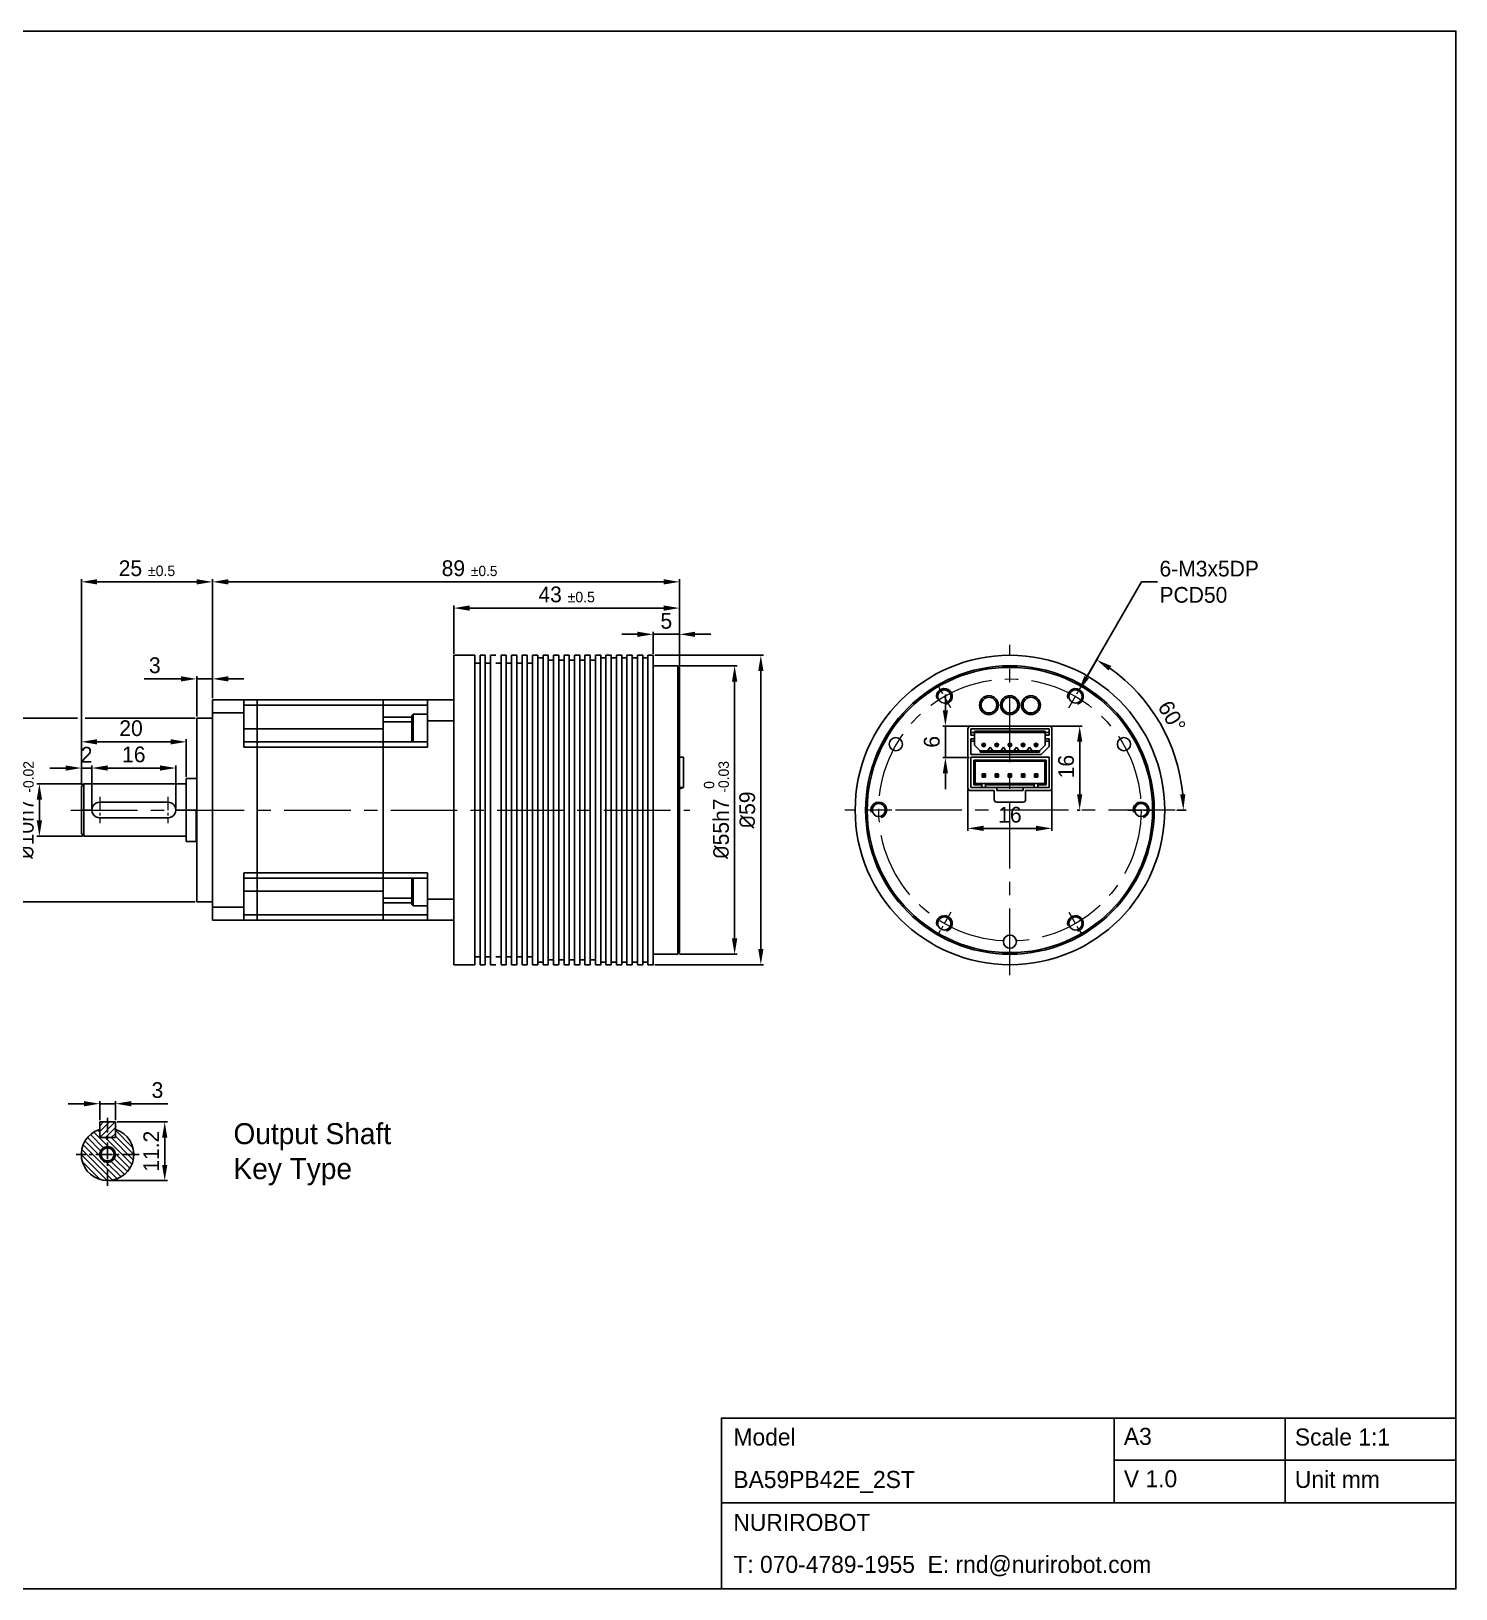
# Model space of a CAD drawing. Header units: millimetres. Extents: x 0 to 420, y 0 to 297.
# Drawn here: x 148.4 to 420, y 0 to 297 of the extents above; entities that cross this region are included whole.
import ezdxf

# ---------------------------------------------------------------- set-up
doc = ezdxf.new("R2010")
doc.units = ezdxf.units.MM
doc.header["$PDSIZE"] = -1
doc.linetypes.add('CENTERX2', pattern=[20.32, 12.7, -2.54, 2.54, -2.54])
doc.layers.add('중심선', color=1, linetype='CENTERX2')
doc.layers.add('치수선', color=3, linetype='Continuous')
doc.styles.add('누리로봇 문자스타일_20230829', font='GOTHIC.TTF')
doc.dimstyles.new('A4기본 치수스타일', dxfattribs={"dimtxt": 3, "dimasz": 2.5, "dimexe": 0.5, "dimexo": 0.3, "dimgap": 1, "dimtad": 1, "dimtoh": 1, "dimdec": 1, "dimzin": 12, "dimdsep": 46, "dimtxsty": '누리로봇 문자스타일_20230829', "dimcen": 0.09, "dimclrd": 3, "dimclre": 3, "dimclrt": 3, "dimadec": 0, "dimazin": 3, "dimtm": 1e-09, "dimtfac": 1, "dimtdec": 1, "dimtofl": 0, "dimtmove": 0, "dimatfit": 3, "dimfxl": 1, "dimfrac": 2, "dimarcsym": 0})
doc.dimstyles.new('A4지시선 치수스타일', dxfattribs={"dimtxt": 3, "dimasz": 2.5, "dimexe": 0.5, "dimexo": 0.3, "dimgap": 0.396875, "dimtad": 0, "dimtih": 1, "dimtoh": 1, "dimdec": 1, "dimzin": 12, "dimdsep": 46, "dimtxsty": '누리로봇 문자스타일_20230829', "dimcen": 0.09, "dimclrd": 3, "dimclre": 3, "dimclrt": 3, "dimadec": 0, "dimazin": 3, "dimtm": 1e-09, "dimtfac": 1, "dimtdec": 1, "dimtofl": 0, "dimtmove": 0, "dimatfit": 3, "dimfxl": 1, "dimfrac": 2, "dimarcsym": 0})
doc.dimstyles.new('A4치수선 초과 치수스타일', dxfattribs={"dimtxt": 3, "dimasz": 2.5, "dimexe": 0.5, "dimexo": 0.3, "dimgap": 1, "dimtad": 1, "dimdec": 1, "dimzin": 12, "dimdsep": 46, "dimtxsty": '누리로봇 문자스타일_20230829', "dimcen": 0.09, "dimclrd": 3, "dimclre": 3, "dimclrt": 3, "dimadec": 0, "dimazin": 3, "dimtm": 1e-09, "dimtfac": 1, "dimtdec": 1, "dimtofl": 0, "dimtmove": 0, "dimatfit": 3, "dimfxl": 1, "dimfrac": 2, "dimarcsym": 0})

# ---------------------------------------------------------------- blocks, each defined once
blk = doc.blocks.new('*D40')
at = {"layer": 'Defpoints', "color": 0}
for p in [(164.5, 89.03), (173.89, 89.03), (163, 77.83)]:
    blk.add_point(p, dxfattribs=at)
at = {"layer": '치수선', "color": 3, "lineweight": -2}
for p, q in [((164.8, 89.03), (174.39, 89.03)), ((173.89, 80.83), (173.89, 86.03)), ((163.3, 77.83), (174.39, 77.83))]:
    blk.add_line(p, q, dxfattribs=at)
at = {"layer": '치수선', "color": 3}
for points in [[(173.39, 86.03), (174.39, 86.03), (173.89, 89.03)], [(173.39, 80.83), (174.39, 80.83), (173.89, 77.83)]]:
    blk.add_solid(points, dxfattribs=at)
at = {"layer": '치수선', "color": 3, "insert": (171.32, 83.43), "char_height": 3, "attachment_point": 5, "rotation": 90, "style": '누리로봇 문자스타일_20230829'}
blk.add_mtext('11.2', dxfattribs=at)
blk = doc.blocks.new('*D41')
at = {"layer": 'Defpoints', "color": 0}
for p in [(164.5, 92.5), (161.5, 89.03), (164.5, 89.03)]:
    blk.add_point(p, dxfattribs=at)
at = {"layer": '치수선', "color": 3, "lineweight": -2}
for p, q in [((158.5, 92.5), (155.5, 92.5)), ((161.5, 89.33), (161.5, 93)), ((161.5, 92.5), (164.5, 92.5)), ((164.5, 89.33), (164.5, 93)), ((167.5, 92.5), (174.51, 92.5))]:
    blk.add_line(p, q, dxfattribs=at)
at = {"layer": '치수선', "color": 3}
for points in [[(158.5, 93), (158.5, 92), (161.5, 92.5)], [(167.5, 93), (167.5, 92), (164.5, 92.5)]]:
    blk.add_solid(points, dxfattribs=at)
at = {"layer": '치수선', "color": 3, "insert": (172.5, 95.08), "char_height": 3, "attachment_point": 5, "style": '누리로봇 문자스타일_20230829'}
blk.add_mtext('3', dxfattribs=at)
blk = doc.blocks.new('*D59')
at = {"layer": 'Defpoints', "color": 0}
for p in [(342.5, 164.5), (348.3, 164.5), (348.7, 148.5)]:
    blk.add_point(p, dxfattribs=at)
at = {"layer": '치수선', "color": 3, "lineweight": -2}
for p, q in [((342.8, 164.5), (348.8, 164.5)), ((348.3, 151.5), (348.3, 161.5)), ((348.4, 148.5), (347.8, 148.5))]:
    blk.add_line(p, q, dxfattribs=at)
at = {"layer": '치수선', "color": 3}
for points in [[(347.8, 161.5), (348.8, 161.5), (348.3, 164.5)], [(347.8, 151.5), (348.8, 151.5), (348.3, 148.5)]]:
    blk.add_solid(points, dxfattribs=at)
at = {"layer": '치수선', "color": 3, "insert": (345.72, 156.78), "char_height": 3, "attachment_point": 5, "rotation": 90, "style": '누리로봇 문자스타일_20230829'}
blk.add_mtext('16', dxfattribs=at)
blk = doc.blocks.new('*D60')
at = {"layer": 'Defpoints', "color": 0}
for p in [(327.5, 164.5), (322.7, 158.5), (327.5, 158.5)]:
    blk.add_point(p, dxfattribs=at)
at = {"layer": '치수선', "color": 3, "lineweight": -2}
for p, q in [((322.7, 167.5), (322.7, 170.5)), ((327.2, 164.5), (322.2, 164.5)), ((322.7, 164.5), (322.7, 158.5)), ((327.2, 158.5), (322.2, 158.5)), ((322.7, 155.5), (322.7, 152.5))]:
    blk.add_line(p, q, dxfattribs=at)
at = {"layer": '치수선', "color": 3}
for points in [[(322.2, 167.5), (323.2, 167.5), (322.7, 164.5)], [(322.2, 155.5), (323.2, 155.5), (322.7, 158.5)]]:
    blk.add_solid(points, dxfattribs=at)
at = {"layer": '치수선', "color": 3, "insert": (320.12, 161.5), "char_height": 3, "attachment_point": 5, "rotation": 90, "style": '누리로봇 문자스타일_20230829'}
blk.add_mtext('6', dxfattribs=at)
blk = doc.blocks.new('*D61')
at = {"layer": 'Defpoints', "color": 0}
for p in [(327, 152.7), (343, 152.7), (343, 145)]:
    blk.add_point(p, dxfattribs=at)
at = {"layer": '치수선', "color": 3, "lineweight": -2}
for p, q in [((327, 152.4), (327, 144.5)), ((343, 152.4), (343, 144.5)), ((330, 145), (340, 145))]:
    blk.add_line(p, q, dxfattribs=at)
at = {"layer": '치수선', "color": 3}
for points in [[(330, 145.5), (330, 144.5), (327, 145)], [(340, 145.5), (340, 144.5), (343, 145)]]:
    blk.add_solid(points, dxfattribs=at)
at = {"layer": '치수선', "color": 3, "insert": (335, 147.58), "char_height": 3, "attachment_point": 5, "style": '누리로봇 문자스타일_20230829'}
blk.add_mtext('16', dxfattribs=at)
blk = doc.blocks.new('*U57')
at = {"color": 1, "linetype": 'CENTERX2', "lineweight": 18, "ltscale": 0.2}
blk.add_line((-2.5, 0), (2.5, 0), dxfattribs=at)
blk = doc.blocks.new('*U58')
at = {"color": 0, "linetype": 'ByBlock', "lineweight": -2}
for p, rotation in [((235.99, 139.54), 120), ((260.99, 139.54), 60.00000000000001), ((223.49, 117.89), 180), ((235.99, 96.24), 240), ((260.99, 96.24), 300)]:
    blk.add_blockref('*U57', p, dxfattribs=dict(at, rotation=rotation))
blk.add_blockref('*U57', (273.49, 117.89), dxfattribs=at)
blk = doc.blocks.new('*D62')
at = {"color": 3, "ltscale": 0.5}
for p, q in [((348.9, 172.58), (351.79, 177.57)), ((366.8, 148.5), (368.57, 148.5))]:
    blk.add_line(p, q, dxfattribs=at)
blk.add_arc((335, 148.5), 33.07, 5.1991, 54.8009, dxfattribs=at)
for points in [[(353.79, 175.1), (354.33, 175.95), (351.54, 177.14)], [(368.44, 151.52), (367.44, 151.47), (368.07, 148.5)]]:
    blk.add_solid(points, dxfattribs=at)
at = {"layer": 'Defpoints', "color": 0, "ltscale": 0.5}
for p in [(348.75, 172.32), (346.25, 167.99), (366.08, 159.81), (303.5, 148.5), (366.5, 148.5)]:
    blk.add_point(p, dxfattribs=at)
at = {"color": 3, "ltscale": 0.5, "insert": (365.87, 166.32), "char_height": 3, "attachment_point": 5, "rotation": 300, "style": '누리로봇 문자스타일_20230829'}
blk.add_mtext('60°', dxfattribs=at)
blk = doc.blocks.new('*D63')
at = {"color": 3, "linetype": 'Continuous', "lineweight": -2}
for p, q in [((360.11, 192), (349.62, 173.83)), ((363.11, 192), (360.11, 192)), ((347.41, 170.15), (347.59, 170.15)), ((347.5, 170.06), (347.5, 170.24))]:
    blk.add_line(p, q, dxfattribs=at)
at = {"color": 3, "linetype": 'Continuous'}
blk.add_solid([(349.19, 174.08), (350.06, 173.58), (348.12, 171.23)], dxfattribs=at)
at = {"layer": 'Defpoints', "color": 0, "linetype": 'Continuous'}
for p in [(348.12, 171.23), (346.87, 169.07)]:
    blk.add_point(p, dxfattribs=at)
at = {"color": 3, "linetype": 'Continuous', "lineweight": 18, "insert": (363.51, 192), "char_height": 3, "attachment_point": 4, "style": '누리로봇 문자스타일_20230829'}
blk.add_mtext('6-M3x5DP\\PPCD50', dxfattribs=at)
blk = doc.blocks.new('*D76')
at = {"layer": 'Defpoints', "color": 0}
for p in [(271.7, 176), (271.7, 121), (282.52, 121)]:
    blk.add_point(p, dxfattribs=at)
at = {"layer": '치수선', "color": 3, "lineweight": -2}
for p, q in [((272, 176), (283.02, 176)), ((282.52, 173), (282.52, 124)), ((272, 121), (283.02, 121))]:
    blk.add_line(p, q, dxfattribs=at)
at = {"layer": '치수선', "color": 3}
for points in [[(282.02, 173), (283.02, 173), (282.52, 176)], [(282.02, 124), (283.02, 124), (282.52, 121)]]:
    blk.add_solid(points, dxfattribs=at)
at = {"layer": '치수선', "color": 3, "insert": (279.07, 148.5), "char_height": 3, "attachment_point": 5, "rotation": 90, "style": '누리로봇 문자스타일_20230829'}
blk.add_mtext('{\\fISOCPEUR|b0|i0|c0|p34;%%C}55h7 {\\H0.66x;\\S 0^ -0.03;}', dxfattribs=at)
blk = doc.blocks.new('*D77')
at = {"layer": 'Defpoints', "color": 0}
for p in [(272, 187), (229, 178), (272, 176)]:
    blk.add_point(p, dxfattribs=at)
at = {"layer": '치수선', "color": 3, "lineweight": -2}
for p, q in [((229, 178.3), (229, 187.5)), ((272, 176.3), (272, 187.5)), ((232, 187), (269, 187))]:
    blk.add_line(p, q, dxfattribs=at)
at = {"layer": '치수선', "color": 3}
for points in [[(232, 187.5), (232, 186.5), (229, 187)], [(269, 187.5), (269, 186.5), (272, 187)]]:
    blk.add_solid(points, dxfattribs=at)
at = {"layer": '치수선', "color": 3, "insert": (250.5, 189.58), "char_height": 3, "attachment_point": 5, "style": '누리로봇 문자스타일_20230829'}
blk.add_mtext('43 {\\H0.66667x;%%P0.5}', dxfattribs=at)
blk = doc.blocks.new('*D78')
at = {"layer": 'Defpoints', "color": 0}
for p in [(272, 182), (267, 178), (272, 176)]:
    blk.add_point(p, dxfattribs=at)
at = {"layer": '치수선', "color": 3, "lineweight": -2}
for p, q in [((264, 182), (261, 182)), ((267, 178.3), (267, 182.5)), ((267, 182), (272, 182)), ((272, 176.3), (272, 182.5)), ((275, 182), (278, 182))]:
    blk.add_line(p, q, dxfattribs=at)
at = {"layer": '치수선', "color": 3}
for points in [[(264, 182.5), (264, 181.5), (267, 182)], [(275, 182.5), (275, 181.5), (272, 182)]]:
    blk.add_solid(points, dxfattribs=at)
at = {"layer": '치수선', "color": 3, "insert": (269.5, 184.54), "char_height": 3, "attachment_point": 5, "style": '누리로봇 문자스타일_20230829'}
blk.add_mtext('5', dxfattribs=at)
blk = doc.blocks.new('*D79')
at = {"layer": 'Defpoints', "color": 0}
for p in [(267, 178), (287.52, 178), (267, 119)]:
    blk.add_point(p, dxfattribs=at)
at = {"layer": '치수선', "color": 3, "lineweight": -2}
for p, q in [((267.3, 178), (288.02, 178)), ((287.52, 122), (287.52, 175)), ((267.3, 119), (288.02, 119))]:
    blk.add_line(p, q, dxfattribs=at)
at = {"layer": '치수선', "color": 3}
for points in [[(287.02, 175), (288.02, 175), (287.52, 178)], [(287.02, 122), (288.02, 122), (287.52, 119)]]:
    blk.add_solid(points, dxfattribs=at)
at = {"layer": '치수선', "color": 3, "insert": (284.94, 148.5), "char_height": 3, "attachment_point": 5, "rotation": 90, "style": '누리로봇 문자스타일_20230829'}
blk.add_mtext('{\\fISOCPEUR|b0|i0|c0|p34;%%C}59', dxfattribs=at)
blk = doc.blocks.new('*D80')
at = {"layer": 'Defpoints', "color": 0}
for p in [(183, 192), (272, 175.7), (183, 169.5)]:
    blk.add_point(p, dxfattribs=at)
at = {"layer": '치수선', "color": 3, "lineweight": -2}
for p, q in [((183, 169.8), (183, 192.5)), ((269, 192), (186, 192)), ((272, 176), (272, 192.5))]:
    blk.add_line(p, q, dxfattribs=at)
at = {"layer": '치수선', "color": 3}
for points in [[(186, 192.5), (186, 191.5), (183, 192)], [(269, 192.5), (269, 191.5), (272, 192)]]:
    blk.add_solid(points, dxfattribs=at)
at = {"layer": '치수선', "color": 3, "insert": (232, 194.58), "char_height": 3, "attachment_point": 5, "style": '누리로봇 문자스타일_20230829'}
blk.add_mtext('89 {\\H0.65x;%%P0.5}', dxfattribs=at)
blk = doc.blocks.new('*D81')
at = {"layer": 'Defpoints', "color": 0}
for p in [(158.5, 153.5), (150, 143.5), (158.5, 143.5)]:
    blk.add_point(p, dxfattribs=at)
at = {"layer": '치수선', "color": 3, "lineweight": -2}
for p, q in [((158.2, 153.5), (149.5, 153.5)), ((150, 150.5), (150, 146.5)), ((158.2, 143.5), (149.5, 143.5))]:
    blk.add_line(p, q, dxfattribs=at)
at = {"layer": '치수선', "color": 3}
for points in [[(149.5, 150.5), (150.5, 150.5), (150, 153.5)], [(149.5, 146.5), (150.5, 146.5), (150, 143.5)]]:
    blk.add_solid(points, dxfattribs=at)
at = {"layer": '치수선', "color": 3, "insert": (146.55, 148.5), "char_height": 3, "attachment_point": 5, "rotation": 90, "style": '누리로봇 문자스타일_20230829'}
blk.add_mtext('{\\fISOCPEUR|b0|i0|c0|p34;%%C}10h7 {\\H0.66x;\\S 0^ -0.02;}', dxfattribs=at)
blk = doc.blocks.new('*D84')
at = {"layer": 'Defpoints', "color": 0}
for p in [(142, 166), (180, 166), (180, 131)]:
    blk.add_point(p, dxfattribs=at)
at = {"layer": '치수선', "color": 3, "lineweight": -2}
for p, q in [((157.25, 166), (141.5, 166)), ((179.7, 166), (158.75, 166)), ((142, 134), (142, 163)), ((179.7, 131), (141.5, 131))]:
    blk.add_line(p, q, dxfattribs=at)
at = {"layer": '치수선', "color": 3}
for points in [[(141.5, 163), (142.5, 163), (142, 166)], [(141.5, 134), (142.5, 134), (142, 131)]]:
    blk.add_solid(points, dxfattribs=at)
at = {"layer": '치수선', "color": 3, "insert": (138.55, 147.5), "char_height": 3, "width": 29.0707, "attachment_point": 5, "rotation": 90, "style": '누리로봇 문자스타일_20230829'}
blk.add_mtext('{\\fISOCPEUR|b0|i0|c0|p34;%%C}35h7 {\\H0.66x;\\S 0^ -0.02;}', dxfattribs=at)
blk = doc.blocks.new('*D85')
at = {"layer": 'Defpoints', "color": 0}
for p in [(183, 192), (183, 192), (158, 153)]:
    blk.add_point(p, dxfattribs=at)
at = {"layer": '치수선', "color": 3, "lineweight": -2}
for p, q in [((158, 153.3), (158, 192.5)), ((161, 192), (180, 192)), ((183, 192.3), (183, 192.5))]:
    blk.add_line(p, q, dxfattribs=at)
at = {"layer": '치수선', "color": 3}
for points in [[(161, 192.5), (161, 191.5), (158, 192)], [(180, 192.5), (180, 191.5), (183, 192)]]:
    blk.add_solid(points, dxfattribs=at)
at = {"layer": '치수선', "color": 3, "insert": (170.5, 194.58), "char_height": 3, "attachment_point": 5, "style": '누리로봇 문자스타일_20230829'}
blk.add_mtext('25 {\\H0.66667x;%%P0.5}', dxfattribs=at)
blk = doc.blocks.new('*D86')
at = {"layer": 'Defpoints', "color": 0}
for p in [(183, 173.5), (183, 169.5), (180, 166)]:
    blk.add_point(p, dxfattribs=at)
at = {"layer": '치수선', "color": 3, "lineweight": -2}
for p, q in [((177, 173.5), (169.99, 173.5)), ((180, 166.3), (180, 174)), ((183, 173.5), (180, 173.5)), ((183, 169.8), (183, 174)), ((186, 173.5), (189, 173.5))]:
    blk.add_line(p, q, dxfattribs=at)
at = {"layer": '치수선', "color": 3}
for points in [[(177, 174), (177, 173), (180, 173.5)], [(186, 174), (186, 173), (183, 173.5)]]:
    blk.add_solid(points, dxfattribs=at)
at = {"layer": '치수선', "color": 3, "insert": (172, 176.08), "char_height": 3, "attachment_point": 5, "style": '누리로봇 문자스타일_20230829'}
blk.add_mtext('3', dxfattribs=at)
blk = doc.blocks.new('*D87')
at = {"layer": 'Defpoints', "color": 0}
for p in [(178, 161.5), (178, 154.5), (158, 153)]:
    blk.add_point(p, dxfattribs=at)
at = {"layer": '치수선', "color": 3, "lineweight": -2}
for p, q in [((158, 153.3), (158, 162)), ((161, 161.5), (175, 161.5)), ((178, 154.8), (178, 162))]:
    blk.add_line(p, q, dxfattribs=at)
at = {"layer": '치수선', "color": 3}
for points in [[(161, 162), (161, 161), (158, 161.5)], [(175, 162), (175, 161), (178, 161.5)]]:
    blk.add_solid(points, dxfattribs=at)
at = {"layer": '치수선', "color": 3, "insert": (167.47, 164.08), "char_height": 3, "attachment_point": 5, "style": '누리로봇 문자스타일_20230829'}
blk.add_mtext('20', dxfattribs=at)
blk = doc.blocks.new('*D82')
at = {"layer": 'Defpoints', "color": 0}
for p in [(176, 156.5), (160, 148.5), (176, 148.5)]:
    blk.add_point(p, dxfattribs=at)
at = {"layer": '치수선', "color": 3, "lineweight": -2}
for p, q in [((160, 148.8), (160, 157)), ((163, 156.5), (173, 156.5)), ((176, 148.8), (176, 157))]:
    blk.add_line(p, q, dxfattribs=at)
at = {"layer": '치수선', "color": 3}
for points in [[(163, 157), (163, 156), (160, 156.5)], [(173, 157), (173, 156), (176, 156.5)]]:
    blk.add_solid(points, dxfattribs=at)
at = {"layer": '치수선', "color": 3, "insert": (168, 159.08), "char_height": 3, "attachment_point": 5, "style": '누리로봇 문자스타일_20230829'}
blk.add_mtext('16', dxfattribs=at)
blk = doc.blocks.new('*D83')
at = {"layer": 'Defpoints', "color": 0}
for p in [(158, 156.5), (160, 156.5), (160, 148.5)]:
    blk.add_point(p, dxfattribs=at)
at = {"layer": '치수선', "color": 3, "lineweight": -2}
for p, q in [((155, 156.5), (152, 156.5)), ((158, 156.8), (158, 157)), ((158, 156.5), (160, 156.5)), ((160, 148.8), (160, 157)), ((163, 156.5), (166, 156.5))]:
    blk.add_line(p, q, dxfattribs=at)
at = {"layer": '치수선', "color": 3}
for points in [[(155, 157), (155, 156), (158, 156.5)], [(163, 157), (163, 156), (160, 156.5)]]:
    blk.add_solid(points, dxfattribs=at)
at = {"layer": '치수선', "color": 3, "insert": (159, 159.04), "char_height": 3, "attachment_point": 5, "style": '누리로봇 문자스타일_20230829'}
blk.add_mtext('2', dxfattribs=at)

msp = doc.modelspace()

# ---------------------------------------------------------------- hatches: boundary and pattern name
at = {"ltscale": 0.5}
h = msp.add_hatch(dxfattribs=at)
h.set_pattern_fill('ANSI31', color=256, scale=0.25, angle=90)
h.set_pattern_definition([(135, (-66.4269, -92.47155), (-0.561266, -0.561266), [])])
edge = h.paths.add_edge_path()
edge.add_line((168, 82.83), (164.5, 82.83))
edge.add_arc((163, 82.83), 1.5, 270, 360, ccw=False)
edge.add_line((163, 81.33), (163, 77.83))
edge.add_arc((163, 82.83), 5, 270, 360)
edge = h.paths.add_edge_path()
edge.add_arc((163, 82.83), 1.5, 180, 270, ccw=False)
edge.add_line((161.5, 82.83), (158, 82.83))
edge.add_arc((163, 82.83), 5, 180, 270)
edge.add_line((163, 77.83), (163, 81.33))
edge = h.paths.add_edge_path()
edge.add_line((163, 86.03), (161.5, 86.03))
edge.add_line((161.5, 86.03), (161.5, 87.6))
edge.add_arc((163, 82.83), 5, 107.4576, 180)
edge.add_line((158, 82.83), (161.5, 82.83))
edge.add_arc((163, 82.83), 1.5, 90, 180, ccw=False)
edge.add_line((163, 84.33), (163, 86.03))
edge = h.paths.add_edge_path()
edge.add_line((164.5, 87.6), (164.5, 86.03))
edge.add_line((164.5, 86.03), (163, 86.03))
edge.add_line((163, 86.03), (163, 84.33))
edge.add_arc((163, 82.83), 1.5, 0, 90, ccw=False)
edge.add_line((164.5, 82.83), (168, 82.83))
edge.add_arc((163, 82.83), 5, 0, 72.5424)
h = msp.add_hatch(dxfattribs=at)
h.set_pattern_fill('ANSI31', color=256, scale=0.25)
h.set_pattern_definition([(45, (-66.4269, -92.47155), (-0.561266, 0.561266), [])])
h.paths.add_polyline_path([(163, 89.03), (161.5, 89.03), (161.5, 87.6, -0.076321), (163, 87.83)])
h.paths.add_polyline_path([(163, 87.83, 0.076321), (161.5, 87.6), (161.5, 86.03), (163, 86.03)])
h.paths.add_polyline_path([(164.5, 87.6, 0.076321), (163, 87.83), (163, 86.03), (164.5, 86.03)])
h.paths.add_polyline_path([(164.5, 89.03), (163, 89.03), (163, 87.83, -0.076321), (164.5, 87.6)])

# ---------------------------------------------------------------- linework, layer by layer
at = {"color": 1, "linetype": 'CENTERX2', "lineweight": 18}
for p, q in [((335, 117), (335, 180)), ((156, 148.5), (274, 148.5)), ((366.5, 148.5), (303.5, 148.5))]:
    msp.add_line(p, q, dxfattribs=at)
at = {"color": 7, "linetype": 'Continuous', "lineweight": 25}
for p, q in [((233, 178), (229, 178)), ((229, 178), (229, 119)), ((233, 178), (233, 119)), ((234, 176.5), (233, 176.5)), ((235, 178), (234, 178)), ((234, 178), (234, 119)), ((235, 178), (235, 119)), ((236, 176.5), (235, 176.5)), ((237, 178), (236, 178)), ((236, 178), (236, 119)), ((238, 176.5), (237, 176.5)), ((239, 178), (238, 178)), ((238, 178), (238, 119)), ((239, 178), (239, 119)), ((240, 176.5), (239, 176.5)), ((241, 178), (240, 178)), ((240, 178), (240, 119)), ((241, 178), (241, 119)), ((242, 176.5), (241, 176.5)), ((243, 178), (242, 178)), ((242, 178), (242, 119)), ((243, 178), (243, 119)), ((244, 176.5), (243, 176.5)), ((245, 178), (244, 178)), ((244, 119), (244, 178)), ((245, 119), (245, 178)), ((246, 177.5), (245, 177.5)), ((247, 178), (246, 178)), ((246, 119), (246, 178)), ((247, 119), (247, 178)), ((248, 177.05), (247, 177.05)), ((249, 178), (248, 178)), ((248, 119), (248, 178)), ((249, 119), (249, 178)), ((250, 177.05), (249, 177.05)), ((251, 178), (250, 178)), ((250, 119), (250, 178)), ((251, 119), (251, 178)), ((252, 177.05), (251, 177.05)), ((253, 178), (252, 178)), ((252, 119), (252, 178)), ((253, 119), (253, 178)), ((254, 177.05), (253, 177.05)), ((255, 178), (254, 178)), ((254, 119), (254, 178)), ((255, 119), (255, 178)), ((256, 177.05), (255, 177.05)), ((257, 178), (256, 178)), ((256, 119), (256, 178)), ((257, 119), (257, 178)), ((258, 177.5), (257, 177.5)), ((259, 178), (258, 178)), ((258, 178), (258, 119)), ((259, 178), (259, 119)), ((260, 177.5), (259, 177.5)), ((261, 178), (260, 178)), ((260, 178), (260, 119)), ((261, 178), (261, 119)), ((262, 177.5), (261, 177.5)), ((263, 178), (262, 178)), ((262, 178), (262, 119)), ((263, 178), (263, 119)), ((264, 177.5), (263, 177.5)), ((265, 178), (264, 178)), ((264, 178), (264, 119)), ((265, 178), (265, 119)), ((266, 177.5), (265, 177.5)), ((267, 178), (266, 178)), ((266, 178), (266, 119)), ((267, 178), (267, 119)), ((271.7, 176), (267, 176)), ((272, 175.7), (271.7, 176)), ((271.7, 121), (271.7, 176)), ((272, 175.7), (272, 121.3)), ((189, 169.5), (183, 169.5)), ((183, 169.5), (183, 127.5)), ((189, 169.5), (189, 160.5)), ((224, 169.5), (189, 169.5)), ((191.5, 135.5), (191.5, 169.5)), ((215.5, 135.5), (215.5, 169.5)), ((229, 169.5), (224, 169.5)), ((224, 169.5), (224, 160.5)), ((189, 167.02), (183, 167.02)), ((224, 168.5), (189, 168.5)), ((221.25, 166.75), (221, 166.5)), ((221, 161.5), (221, 166.5)), ((224, 166.75), (221.25, 166.75)), ((221.25, 166.75), (221.25, 161.5)), ((180, 166), (183, 166)), ((180, 131), (180, 166)), ((215.5, 164), (189, 164)), ((221, 165.44), (220.99, 165.45)), ((229, 165.47), (224, 165.47)), ((327, 164), (327, 152.7)), ((342.5, 164.5), (327.5, 164.5)), ((342.45, 163.98), (327.55, 163.98)), ((327.55, 163.98), (327.55, 163.26)), ((341.75, 163.53), (328.25, 163.53)), ((328.25, 163.53), (328.25, 163.26)), ((341.75, 163.26), (341.75, 163.53)), ((342.45, 163.26), (342.45, 163.98)), ((343, 152.7), (343, 164)), ((224, 161.5), (189, 161.5)), ((224, 160.5), (189, 160.5)), ((220.99, 162.55), (221, 162.56)), ((327.55, 163.26), (328.25, 163.26)), ((327.55, 163.26), (327.55, 162.79)), ((327.55, 162.79), (328.25, 162.79)), ((327.55, 162.09), (327.55, 161.61)), ((327.55, 162.09), (328.25, 162.09)), ((327.55, 161.61), (327.55, 159.08)), ((327.55, 161.61), (328.25, 161.61)), ((341.75, 163.28), (328.25, 163.28)), ((328.25, 163.26), (328.25, 162.79)), ((328.25, 162.79), (328.25, 162.09)), ((328.25, 162.09), (328.25, 161.61)), ((328.25, 161.61), (328.25, 160.87)), ((328.25, 160.87), (329.34, 159.78)), ((331.25, 160.48), (330.75, 159.78)), ((331.75, 159.78), (331.25, 160.48)), ((333.75, 160.48), (333.25, 159.78)), ((334.25, 159.78), (333.75, 160.48)), ((336.25, 160.48), (335.75, 159.78)), ((336.75, 159.78), (336.25, 160.48)), ((338.75, 160.48), (338.25, 159.78)), ((339.25, 159.78), (338.75, 160.48)), ((340.66, 159.78), (341.75, 160.87)), ((340.95, 159.08), (342.45, 160.58)), ((342.45, 163.26), (341.75, 163.26)), ((341.75, 163.26), (341.75, 162.79)), ((342.45, 162.79), (341.75, 162.79)), ((341.75, 162.79), (341.75, 162.09)), ((341.75, 162.09), (341.75, 161.61)), ((342.45, 162.09), (341.75, 162.09)), ((341.75, 160.87), (341.75, 161.61)), ((342.45, 161.61), (341.75, 161.61)), ((342.45, 163.26), (342.45, 162.79)), ((342.45, 162.09), (342.45, 161.61)), ((342.45, 160.58), (342.45, 161.61)), ((272, 158.58), (272.8, 158.58)), ((272.8, 158.58), (272.8, 152.78)), ((327.55, 159.08), (340.95, 159.08)), ((327.55, 158.58), (327.55, 152.78)), ((342.45, 158.58), (327.55, 158.58)), ((328.1, 158.03), (341.9, 158.03)), ((328.1, 153.33), (328.1, 158.03)), ((328.35, 157.78), (328.1, 158.03)), ((328.35, 157.78), (341.65, 157.78)), ((328.35, 153.58), (328.35, 157.78)), ((329.34, 159.78), (330.75, 159.78)), ((329.34, 159.53), (329.34, 159.78)), ((340.66, 159.53), (329.34, 159.53)), ((331.75, 159.78), (330.75, 159.78)), ((331.75, 159.78), (333.25, 159.78)), ((334.25, 159.78), (333.25, 159.78)), ((334.25, 159.78), (335.75, 159.78)), ((336.75, 159.78), (335.75, 159.78)), ((336.75, 159.78), (338.25, 159.78)), ((339.25, 159.78), (338.25, 159.78)), ((339.25, 159.78), (340.66, 159.78)), ((340.66, 159.78), (340.66, 159.53)), ((341.65, 157.78), (341.9, 158.03)), ((341.65, 157.78), (341.65, 153.58)), ((341.9, 158.03), (341.9, 153.33)), ((342.45, 152.78), (342.45, 158.58)), ((179.9, 154.5), (178, 154.5)), ((178, 142.5), (178, 154.5)), ((329.68, 154.76), (329.68, 155.4)), ((329.68, 155.4), (329.88, 155.2)), ((329.68, 155.4), (330.32, 155.4)), ((329.88, 154.96), (329.68, 154.76)), ((330.32, 154.76), (329.68, 154.76)), ((329.88, 155.2), (329.88, 154.96)), ((330.12, 155.2), (329.88, 155.2)), ((329.88, 154.96), (330.12, 154.96)), ((330.32, 155.4), (330.12, 155.2)), ((330.12, 154.96), (330.12, 155.2)), ((330.12, 154.96), (330.32, 154.76)), ((330.32, 155.4), (330.32, 154.76)), ((332.18, 154.76), (332.18, 155.4)), ((332.18, 155.4), (332.38, 155.2)), ((332.18, 155.4), (332.82, 155.4)), ((332.38, 154.96), (332.18, 154.76)), ((332.82, 154.76), (332.18, 154.76)), ((332.38, 155.2), (332.38, 154.96)), ((332.62, 155.2), (332.38, 155.2)), ((332.38, 154.96), (332.62, 154.96)), ((332.82, 155.4), (332.62, 155.2)), ((332.62, 154.96), (332.62, 155.2)), ((332.62, 154.96), (332.82, 154.76)), ((332.82, 155.4), (332.82, 154.76)), ((334.68, 154.76), (334.68, 155.4)), ((334.68, 155.4), (334.88, 155.2)), ((334.68, 155.4), (335.32, 155.4)), ((334.88, 154.96), (334.68, 154.76)), ((335.32, 154.76), (334.68, 154.76)), ((334.88, 155.2), (334.88, 154.96)), ((335.12, 155.2), (334.88, 155.2)), ((334.88, 154.96), (335.12, 154.96)), ((335.32, 155.4), (335.12, 155.2)), ((335.12, 154.96), (335.12, 155.2)), ((335.12, 154.96), (335.32, 154.76)), ((335.32, 155.4), (335.32, 154.76)), ((337.18, 154.76), (337.18, 155.4)), ((337.18, 155.4), (337.38, 155.2)), ((337.18, 155.4), (337.82, 155.4)), ((337.38, 154.96), (337.18, 154.76)), ((337.82, 154.76), (337.18, 154.76)), ((337.38, 155.2), (337.38, 154.96)), ((337.62, 155.2), (337.38, 155.2)), ((337.38, 154.96), (337.62, 154.96)), ((337.82, 155.4), (337.62, 155.2)), ((337.62, 154.96), (337.62, 155.2)), ((337.62, 154.96), (337.82, 154.76)), ((337.82, 155.4), (337.82, 154.76)), ((339.68, 154.76), (339.68, 155.4)), ((339.68, 155.4), (339.88, 155.2)), ((339.68, 155.4), (340.32, 155.4)), ((339.88, 154.96), (339.68, 154.76)), ((340.32, 154.76), (339.68, 154.76)), ((339.88, 155.2), (339.88, 154.96)), ((340.12, 155.2), (339.88, 155.2)), ((339.88, 154.96), (340.12, 154.96)), ((340.32, 155.4), (340.12, 155.2)), ((340.12, 154.96), (340.12, 155.2)), ((340.12, 154.96), (340.32, 154.76)), ((340.32, 155.4), (340.32, 154.76)), ((158.5, 153.5), (158, 153)), ((158, 144), (158, 153)), ((178, 153.5), (158.5, 153.5)), ((158.5, 153.5), (158.5, 143.5)), ((180, 154.1), (179.9, 154.1)), ((272, 152.78), (272.8, 152.78)), ((272.8, 152.78), (272, 152.51)), ((327.5, 152.2), (332, 152.2)), ((327.55, 152.78), (329.65, 152.78)), ((328.35, 153.58), (328.1, 153.33)), ((329.65, 153.33), (328.1, 153.33)), ((329.65, 153.58), (328.35, 153.58)), ((329.65, 153.58), (329.65, 153.33)), ((329.65, 153.58), (330.35, 153.58)), ((329.65, 152.78), (329.65, 153.33)), ((329.65, 152.78), (330.35, 152.78)), ((330.35, 153.33), (330.35, 153.58)), ((339.65, 153.58), (330.35, 153.58)), ((339.65, 153.33), (330.35, 153.33)), ((330.35, 152.78), (330.35, 153.33)), ((330.35, 152.78), (332.5, 152.78)), ((332, 152.2), (332, 150.5)), ((332.5, 152.78), (337.5, 152.78)), ((332.5, 152.78), (332.5, 152.19)), ((332.5, 152.19), (337.5, 152.19)), ((337.5, 152.78), (337.5, 152.19)), ((337.5, 152.78), (339.65, 152.78)), ((338, 150.5), (338, 152.2)), ((338, 152.2), (342.5, 152.2)), ((339.65, 153.58), (339.65, 153.33)), ((339.65, 153.58), (340.35, 153.58)), ((339.65, 152.78), (339.65, 153.33)), ((339.65, 152.78), (340.35, 152.78)), ((340.35, 153.33), (340.35, 153.58)), ((341.65, 153.58), (340.35, 153.58)), ((340.35, 152.78), (340.35, 153.33)), ((341.9, 153.33), (340.35, 153.33)), ((340.35, 152.78), (342.45, 152.78)), ((341.65, 153.58), (341.9, 153.33)), ((158, 148.5), (158.5, 148.5)), ((160, 148.5), (158.5, 148.5)), ((161.5, 150), (174.5, 150)), ((179.9, 148.5), (176, 148.5)), ((332.5, 150), (337.5, 150)), ((174.5, 147), (161.5, 147)), ((179.9, 142.5), (179.9, 148.5)), ((158, 144), (158.5, 143.5)), ((158.5, 143.5), (178, 143.5)), ((179.9, 142.9), (180, 142.9)), ((178, 142.5), (179.9, 142.5)), ((224, 136.5), (189, 136.5)), ((189, 136.5), (189, 127.5)), ((224, 135.5), (189, 135.5)), ((191.5, 127.5), (191.5, 135.5)), ((215.5, 127.5), (215.5, 135.5)), ((221, 130.5), (221, 135.5)), ((221.25, 135.5), (221.25, 130.25)), ((224, 136.5), (224, 127.5)), ((180, 131), (183, 131)), ((215.5, 133), (189, 133)), ((229, 131.53), (224, 131.53)), ((189, 129.98), (183, 129.98)), ((224, 128.5), (189, 128.5)), ((221, 130.5), (221.25, 130.25)), ((221.25, 130.25), (224, 130.25)), ((189, 127.5), (183, 127.5)), ((224, 127.5), (189, 127.5)), ((229, 127.5), (224, 127.5)), ((229, 119), (233, 119)), ((233, 120.5), (234, 120.5)), ((234, 119), (235, 119)), ((235, 120.5), (236, 120.5)), ((236, 119), (237, 119)), ((237, 120.5), (238, 120.5)), ((238, 119), (239, 119)), ((239, 120.5), (240, 120.5)), ((240, 119), (241, 119)), ((241, 120.5), (242, 120.5)), ((242, 119), (243, 119)), ((243, 120.5), (244, 120.5)), ((244, 119), (245, 119)), ((245, 119.5), (246, 119.5)), ((246, 119), (247, 119)), ((247, 119.95), (248, 119.95)), ((248, 119), (249, 119)), ((249, 119.95), (250, 119.95)), ((250, 119), (251, 119)), ((251, 119.95), (252, 119.95)), ((252, 119), (253, 119)), ((253, 119.95), (254, 119.95)), ((254, 119), (255, 119)), ((255, 119.95), (256, 119.95)), ((256, 119), (257, 119)), ((257, 119.5), (258, 119.5)), ((258, 119), (259, 119)), ((259, 119.5), (260, 119.5)), ((260, 119), (261, 119)), ((261, 119.5), (262, 119.5)), ((262, 119), (263, 119)), ((263, 119.5), (264, 119.5)), ((264, 119), (265, 119)), ((265, 119.5), (266, 119.5)), ((266, 119), (267, 119)), ((267, 121), (271.7, 121)), ((271.7, 121), (272, 121.3))]:
    msp.add_line(p, q, dxfattribs=at)
at = {"color": 8, "linetype": 'Continuous', "lineweight": 25}
for p, q in [((215.5, 166.18), (221, 166.18)), ((221, 165.31), (215.5, 165.31)), ((180, 148.5), (179.9, 148.5)), ((215.5, 131.69), (221, 131.69)), ((221, 130.82), (215.5, 130.82))]:
    msp.add_line(p, q, dxfattribs=at)
for p, q in [((164.5, 89.03), (161.5, 89.03)), ((161.5, 86.03), (161.5, 89.03)), ((164.5, 86.03), (164.5, 89.03)), ((164.5, 86.03), (161.5, 86.03))]:
    msp.add_line(p, q)
at = {"lineweight": -3}
msp.add_line((354.9, 32.55), (354.9, 16.38), dxfattribs=at)
at = {"lineweight": -3, "ltscale": 3}
for p, q in [((387.45, 32.55), (387.45, 16.38)), ((354.9, 24.52), (420, 24.52)), ((280, 16.38), (420, 16.38))]:
    msp.add_line(p, q, dxfattribs=at)
msp.add_lwpolyline([(0, 297), (420, 297), (420, 0), (0, 0)], close=True)
at = {"color": 7, "linetype": 'Continuous', "lineweight": 25, "flags": 128}
for points in [[(330, 161.25), (330, 161.24), (330, 161.22), (330, 161.19), (330, 161.15), (330, 161.1), (330, 161.04), (330, 160.97), (330, 160.9)], [(330, 160.55), (330, 160.56), (330, 160.58), (330, 160.61), (330, 160.65), (330, 160.7), (330, 160.76), (330, 160.83), (330, 160.89)], [(332.5, 161.25), (332.5, 161.24), (332.5, 161.22), (332.5, 161.19), (332.5, 161.15), (332.5, 161.1), (332.5, 161.04), (332.5, 160.97), (332.5, 160.9)], [(332.5, 160.55), (332.5, 160.56), (332.5, 160.58), (332.5, 160.61), (332.5, 160.65), (332.5, 160.7), (332.5, 160.76), (332.5, 160.83), (332.5, 160.89)], [(335, 161.25), (335, 161.24), (335, 161.22), (335, 161.19), (335, 161.15), (335, 161.1), (335, 161.04), (335, 160.97), (335, 160.9)], [(335, 160.55), (335, 160.56), (335, 160.58), (335, 160.61), (335, 160.65), (335, 160.7), (335, 160.76), (335, 160.83), (335, 160.89)], [(337.5, 161.25), (337.5, 161.24), (337.5, 161.22), (337.5, 161.19), (337.5, 161.15), (337.5, 161.1), (337.5, 161.04), (337.5, 160.97), (337.5, 160.9)], [(337.5, 160.55), (337.5, 160.56), (337.5, 160.58), (337.5, 160.61), (337.5, 160.65), (337.5, 160.7), (337.5, 160.76), (337.5, 160.83), (337.5, 160.89)], [(340, 161.25), (340, 161.24), (340, 161.22), (340, 161.19), (340, 161.15), (340, 161.1), (340, 161.04), (340, 160.97), (340, 160.9)], [(340, 160.55), (340, 160.56), (340, 160.58), (340, 160.61), (340, 160.65), (340, 160.7), (340, 160.76), (340, 160.83), (340, 160.89)]]:
    msp.add_lwpolyline(points, dxfattribs=at)
at = {"lineweight": -3, "ltscale": 3}
msp.add_lwpolyline([(280, 0), (280, 32.55), (420, 32.55), (420, 0)], close=True, dxfattribs=at)
at = {"color": 7, "linetype": 'Continuous', "lineweight": 25}
for centre, radius in [((335, 148.5), 29.5), ((335, 148.5), 27.5), ((335, 148.5), 27.2), ((322.5, 170.15), 1.25), ((331, 168.5), 1.8), ((331, 168.5), 1.5), ((335, 168.5), 1.8), ((335, 168.5), 1.5), ((339, 168.5), 1.8), ((339, 168.5), 1.5), ((347.5, 170.15), 1.25), ((313.26, 161.05), 1.25), ((330, 160.9), 0.35), ((330, 160.9), 0.005), ((332.5, 160.9), 0.35), ((332.5, 160.9), 0.005), ((335, 160.9), 0.35), ((335, 160.9), 0.005), ((337.5, 160.9), 0.35), ((337.5, 160.9), 0.005), ((340, 160.9), 0.35), ((340, 160.9), 0.005), ((356.74, 161.05), 1.25), ((310, 148.5), 1.25), ((360, 148.5), 1.25), ((322.5, 126.85), 1.25), ((347.5, 126.85), 1.25), ((335, 123.4), 1.25)]:
    msp.add_circle(centre, radius, dxfattribs=at)
at = {"color": 1, "linetype": 'CENTERX2', "lineweight": 18}
msp.add_circle((335, 148.5), 25, dxfattribs=at)
at = {"ltscale": 0.5}
for radius in [1.5, 1.25]:
    msp.add_circle((163, 82.83), radius, dxfattribs=at)
for centre, radius, start, end in [((322.5, 170.15), 1.5, 284.9214, 194.9688), ((347.5, 170.15), 1.5, 284.9214, 194.9688), ((161.5, 148.5), 1.5, 89.9982, 270.0169), ((174.5, 148.5), 1.5, 269.9831, 90.0018), ((310, 148.5), 1.5, 284.9214, 194.9688), ((360, 148.5), 1.5, 284.9214, 194.9688), ((322.5, 126.85), 1.5, 284.9214, 194.9688), ((347.5, 126.85), 1.5, 284.9214, 194.9688), ((163, 82.83), 5, 107.4576, 72.5424)]:
    msp.add_arc(centre, radius, start, end)
at = {"color": 7, "linetype": 'Continuous', "lineweight": 25}
for centre, start, end in [((327.5, 164), 90, 180), ((342.5, 164), 0, 90), ((327.5, 152.7), 180, 270), ((342.5, 152.7), 270, 0), ((332.5, 150.5), 180, 270), ((337.5, 150.5), 270, 0)]:
    msp.add_arc(centre, 0.5, start, end, dxfattribs=at)
at = {"layer": '중심선', "color": 1, "linetype": 'CENTERX2', "lineweight": 18, "ltscale": 0.2}
for p, q in [((161.5, 151), (161.5, 146)), ((174.5, 151), (174.5, 146))]:
    msp.add_line(p, q, dxfattribs=at)
at = {"layer": '중심선', "ltscale": 0.25}
for p, q in [((163, 76.83), (163, 89.83)), ((169, 82.83), (157, 82.83))]:
    msp.add_line(p, q, dxfattribs=at)

# ---------------------------------------------------------------- block references
msp.add_blockref('*U58', (86.51, 30.61))

# ---------------------------------------------------------------- texts
at = {"color": 3, "ltscale": 0.5, "insert": (187, 88.79), "char_height": 4, "width": 69.668, "attachment_point": 1, "style": '누리로봇 문자스타일_20230829'}
msp.add_mtext('Output Shaft\\PKey Type', dxfattribs=at)
at = {"lineweight": -3, "attachment_point": 1, "style": '누리로봇 문자스타일_20230829'}
for s, insert, char_height, width in [('Model', (282.3, 30.58), 3.255, 10.7408), ('A3', (356.72, 30.7), 3.255, 22.2026), ('{\\fCentury Gothic|b0|i0|c0|p34;Scale 1:1}', (389.32, 30.58), 3.2548, 53.4053), ('BA59PB42E_2ST', (282.28, 22.48), 3.2548, 39.9112), ('V 1.0', (356.72, 22.62), 3.255, 22.2026), ('Unit mm', (389.32, 22.5), 3.255, 53.4053), ('NURIROBOT', (282.28, 14.3), 3.255, 40.3813), ('T: 070-4789-1955  E: rnd@nurirobot.com', (282.29, 6.29), 3.2548, 113.1697)]:
    msp.add_mtext(s, dxfattribs=dict(at, insert=insert, char_height=char_height, width=width))

# ---------------------------------------------------------------- dimensions: what is measured, and where the dimension line sits
at = {"color": 7, "linetype": 'Continuous', "lineweight": 18}
dim = msp.add_diameter_dim_2p(p1=(346.87, 169.07), p2=(348.12, 171.23), text='6-M3x5DP\\PPCD50', dimstyle='A4지시선 치수스타일', override={"dimasz": 3}, dxfattribs=at)
dim.commit()
dim.dimension.update_dxf_attribs({"geometry": '*D63', "text_midpoint": (373.13, 192), "dimtype": 163})
at = {"ltscale": 0.5}
dim = msp.add_angular_dim_2l(base=(366.08, 159.81), line1=((366.5, 148.5), (303.5, 148.5)), line2=((346.25, 167.99), (348.75, 172.32)), dimstyle='A4기본 치수스타일', override={"dimasz": 3, "dimdec": 0, "dimadec": 0, "dimazin": 3}, dxfattribs=at)
dim.commit()
dim.dimension.update_dxf_attribs({"geometry": '*D62', "text_midpoint": (365.87, 166.32)})
at = {"layer": '치수선'}
for base, p1, p2, text, override, picture, middle in [((183, 192), (158, 153), (183, 192), '<> {\\H0.66667x;%%P0.5}', {"dimasz": 3, "dimtofl": 1}, '*D85', (170.5, 192)), ((183, 192), (272, 175.7), (183, 169.5), '<> {\\H0.65x;%%P0.5}', {"dimasz": 3, "dimtmove": 0}, '*D80', (232, 192)), ((272, 187), (229, 178), (272, 176), '<> {\\H0.66667x;%%P0.5}', {"dimasz": 3, "dimtofl": 1, "dimtmove": 0}, '*D77', (250.5, 187))]:
    dim = msp.add_linear_dim(base=base, p1=p1, p2=p2, text=text, dimstyle='A4기본 치수스타일', override=override, dxfattribs=at)
    dim.commit()
    dim.dimension.update_dxf_attribs({"geometry": picture, "text_midpoint": middle, "dimtype": 160})
for base, p1, p2, override, picture, middle in [((272, 182), (267, 178), (272, 176), {"dimasz": 3, "dimtofl": 1, "dimtmove": 0}, '*D78', (269.5, 182)), ((183, 173.5), (180, 166), (183, 169.5), {"dimasz": 3, "dimtofl": 1}, '*D86', (172, 173.5)), ((178, 161.5), (158, 153), (178, 154.5), {"dimasz": 3, "dimtofl": 1}, '*D87', (167.47, 161.5)), ((160, 156.5), (158, 156.5), (160, 148.5), {"dimasz": 3, "dimtofl": 1}, '*D83', (159, 156.5)), ((343, 145), (327, 152.7), (343, 152.7), {"dimasz": 3}, '*D61', (335, 145))]:
    dim = msp.add_linear_dim(base=base, p1=p1, p2=p2, dimstyle='A4기본 치수스타일', override=override, dxfattribs=at)
    dim.commit()
    dim.dimension.update_dxf_attribs({"geometry": picture, "text_midpoint": middle, "dimtype": 160})
for base, p1, p2, text, override, picture, middle in [((287.52, 178), (267, 119), (267, 178), '{\\fISOCPEUR|b0|i0|c0|p34;%%C}<>', {"dimasz": 3, "dimtofl": 1, "dimtmove": 0}, '*D79', (287.52, 148.5)), ((142, 166), (180, 131), (180, 166), '{\\fISOCPEUR|b0|i0|c0|p34;%%C}<>h7 {\\H0.66x;\\S 0^ -0.02;}', {"dimasz": 3, "dimtofl": 1, "dimtmove": 0}, '*D84', (142, 147.5)), ((150, 143.5), (158.5, 153.5), (158.5, 143.5), '{\\fISOCPEUR|b0|i0|c0|p34;%%C}<>h7 {\\H0.66x;\\S 0^ -0.02;}', {"dimasz": 3, "dimtofl": 1}, '*D81', (150, 148.5))]:
    dim = msp.add_linear_dim(base=base, p1=p1, p2=p2, angle=90, text=text, dimstyle='A4기본 치수스타일', override=override, dxfattribs=at)
    dim.commit()
    dim.dimension.update_dxf_attribs({"geometry": picture, "text_midpoint": middle, "dimtype": 160})
dim = msp.add_linear_dim(base=(282.52, 121), p1=(271.7, 176), p2=(271.7, 121), angle=90, text='{\\fISOCPEUR|b0|i0|c0|p34;%%C}<>h7 {\\H0.66x;\\S 0^ -0.03;}', dimstyle='A4기본 치수스타일', override={"dimasz": 3, "dimtofl": 1, "dimtmove": 0}, dxfattribs=at)
dim.commit()
dim.dimension.update_dxf_attribs({"geometry": '*D76', "text_midpoint": (279.07, 148.5)})
for base, p1, p2, override, picture, middle in [((322.7, 158.5), (327.5, 164.5), (327.5, 158.5), {"dimasz": 3, "dimtofl": 1}, '*D60', (322.7, 161.5)), ((348.3, 164.5), (348.7, 148.5), (342.5, 164.5), {"dimasz": 3}, '*D59', (348.3, 156.78))]:
    dim = msp.add_linear_dim(base=base, p1=p1, p2=p2, angle=90, dimstyle='A4기본 치수스타일', override=override, dxfattribs=at)
    dim.commit()
    dim.dimension.update_dxf_attribs({"geometry": picture, "text_midpoint": middle, "dimtype": 160})
for base, p1, p2, dimstyle, picture, middle in [((176, 156.5), (160, 148.5), (176, 148.5), 'A4기본 치수스타일', '*D82', (168, 159.08)), ((164.5, 92.5), (161.5, 89.03), (164.5, 89.03), 'A4치수선 초과 치수스타일', '*D41', (172.5, 95.08))]:
    dim = msp.add_linear_dim(base=base, p1=p1, p2=p2, dimstyle=dimstyle, override={"dimasz": 3, "dimtofl": 1}, dxfattribs=at)
    dim.commit()
    dim.dimension.update_dxf_attribs({"geometry": picture, "text_midpoint": middle})
dim = msp.add_linear_dim(base=(173.89, 89.03), p1=(163, 77.83), p2=(164.5, 89.03), angle=90, dimstyle='A4치수선 초과 치수스타일', override={"dimasz": 3, "dimtofl": 1}, dxfattribs=at)
dim.commit()
dim.dimension.update_dxf_attribs({"geometry": '*D40', "text_midpoint": (171.32, 83.43)})

doc.saveas('drawing.dxf')
